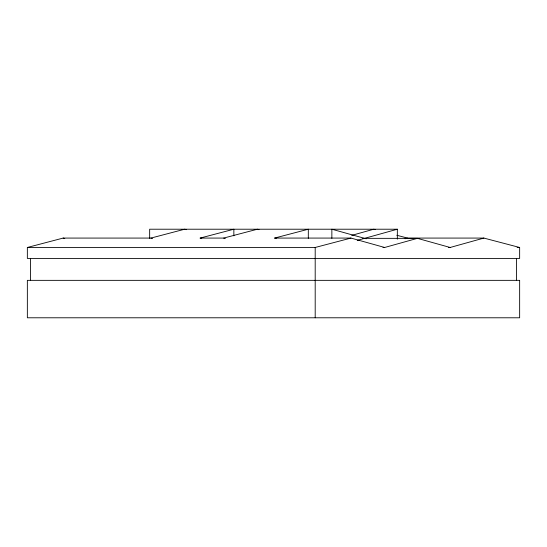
<?xml version="1.0" encoding="UTF-8"?>
<svg xmlns="http://www.w3.org/2000/svg" width="547" height="547" viewBox="0 0 547 547"><rect width="100%" height="100%" fill="white"/><g stroke="black" fill="none" stroke-linecap="round" stroke-linejoin="round"><path stroke-width="0.82" d="M351.694 235.374L373.792 229.214L375.44 229.644M357.232 240.4L397.341 229.214L397.341 239.176M405.04 238.759L407.508 238.075L483.876 238.075L519.65 247.476L519.65 258.437L27.35 258.437L27.35 247.476L63.124 238.075L150.945 238.075L184.66 229.214L186.295 229.672M382.975 247.476L384.678 247.476L417.423 238.348L450.16 247.476L483.876 238.075M201.788 238.533L200.14 238.075L233.856 229.214L233.856 235.853M200.14 238.075L223.689 238.075L257.405 229.214L259.039 229.672M276.242 238.533L274.601 238.075L308.317 229.214L308.317 238.348M27.35 247.476L315.195 247.476L350.969 238.075L384.678 247.476M397.341 229.214L149.659 229.214L149.659 238.348M274.601 238.075L350.969 238.075M362.921 238.348L417.423 238.348M448.458 247.476L450.16 247.476M517.093 247.476L519.65 247.476M396.821 235.265L407.508 238.075M366.237 238.8L331.858 229.214L331.858 238.348M223.689 238.075L225.337 238.533M150.945 238.075L152.592 238.533M63.124 238.075L64.772 238.533M516.423 258.437L516.423 280.351M315.195 247.476L315.195 317.786M30.577 258.437L30.577 280.351M519.65 280.351L27.35 280.351L27.35 317.786L519.65 317.786L519.65 280.351"/></g></svg>
